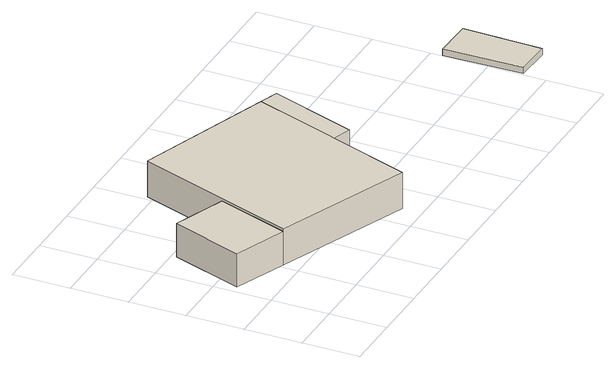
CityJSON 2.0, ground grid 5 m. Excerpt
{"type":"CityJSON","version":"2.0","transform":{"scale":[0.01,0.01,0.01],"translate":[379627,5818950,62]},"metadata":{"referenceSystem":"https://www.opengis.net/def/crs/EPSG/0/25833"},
"CityObjects":{
"building1":{"type":"Building","attributes":{"Gemeindeschluessel":"11000004","function":"31001_2081"},"address":[{"country":"Germany","locality":"Berlin","thoroughfareNumber":"138","thoroughfareName":"Heerstraße"}],"children":["building1-1","building1-2","building1-3"]},
"building1-1":{"type":"BuildingPart","attributes":{"BezugspunktDach":"2200","measuredHeight":3.27,"storeysAboveGround":1},"parents":["building1"],"geometry":[{"type":"MultiSurface","lod":"1","boundaries":[[[0,1,2,3]],[[4,5,6,7]],[[4,7,3,2],[7,8,9,10]],[[5,4,2,1]],[[6,5,11,12,0]],[[7,6,0,3]],[[9,8,7,10]],[[1,12,11,5]]]}]},
"building1-2":{"type":"BuildingPart","attributes":{"BezugspunktDach":"2200","measuredHeight":3.27,"storeysAboveGround":1},"parents":["building1"],"geometry":[{"type":"Solid","lod":"1","boundaries":[[[[13,14,1,12]],[[5,15,16,11]],[[15,5,1,14]],[[16,15,14,13]],[[11,16,13,12]],[[5,11,12,1]]]]}]},
"building1-3":{"type":"BuildingPart","attributes":{"BezugspunktDach":"2200","measuredHeight":3.81,"storeysAboveGround":1},"parents":["building1"],"geometry":[{"type":"MultiSurface","lod":"1","boundaries":[[[10,9,17,18]],[[19,8,7,20]],[[19,20,18,17]],[[8,19,17,9]],[[20,7,10,18]],[[7,21,8,9,10]]]}]},
"building2":{"type":"Building","attributes":{"Gemeindeschluessel":"11000004","BezugspunktDach":"2200","function":"31001_2081","measuredHeight":0.58,"storeysAboveGround":1},"address":[{"country":"Germany","locality":"Berlin","thoroughfareNumber":"138 (2)","thoroughfareName":"Heerstraße"}],"geometry":[{"type":"Solid","lod":"1","boundaries":[[[[22,23,24,25]],[[26,27,28,29]],[[26,29,25,24]],[[27,26,24,23]],[[28,27,23,22]],[[29,28,22,25]]]]}]}
},
"vertices":[
[1728,176,426],[2254,1646,426],[1047,2058,426],[540,647,426],[1047,2058,99],[2254,1646,99],[1728,176,99],[540,647,99],[769,1284,99],[769,1284,401],[540,647,401],[1982,885,99],[1982,885,426],
[2147,829,426],[2422,1589,426],[2422,1589,99],[2147,829,99],
[301,1460,401],[74,831,401],[301,1460,99],[74,831,99],[558,697,99],
[3631,24,410],[3957,11,410],[3976,708,410],[3618,715,410],[3976,708,352],[3957,11,352],[3631,24,352],[3618,715,352]
]}
